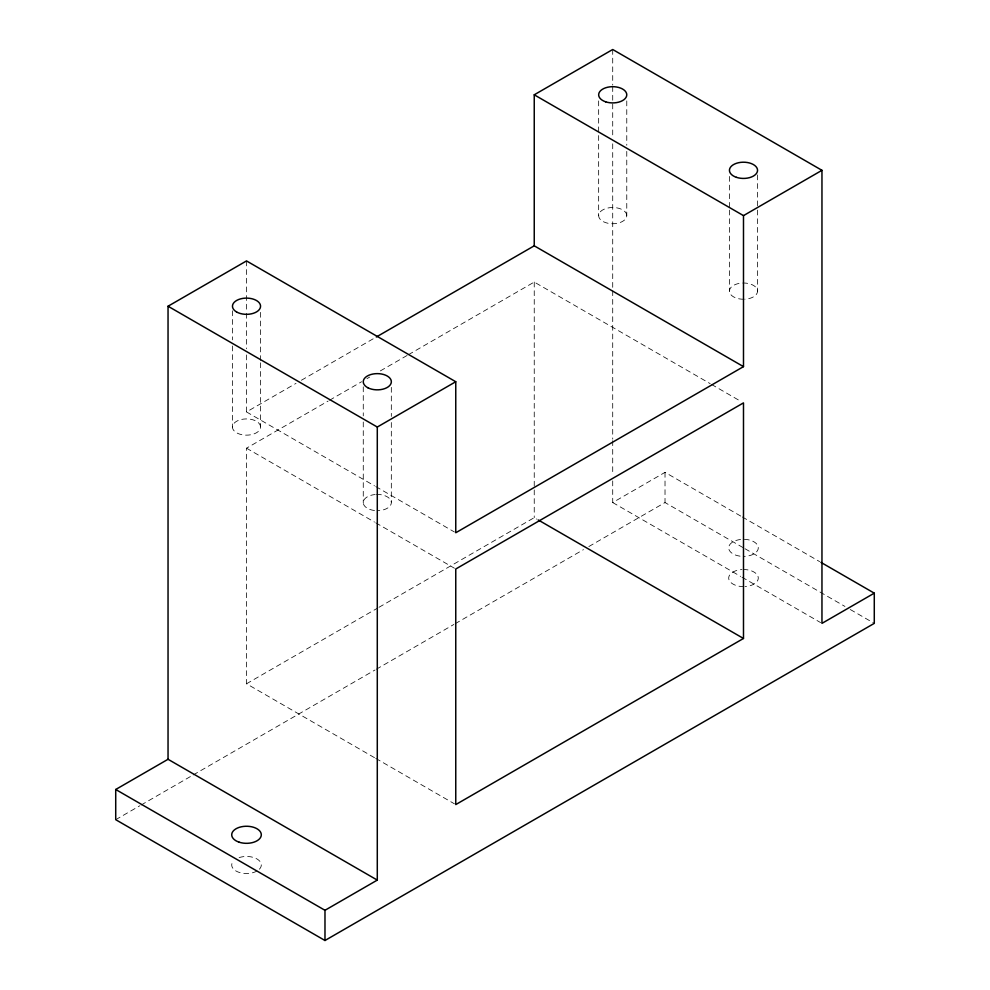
<?xml version="1.0" encoding="UTF-8"?>
<svg xmlns="http://www.w3.org/2000/svg" width="990" height="990" viewBox="0 0 990 990"><rect width="100%" height="100%" fill="white"/><g stroke="black" fill="none" stroke-linecap="round" stroke-linejoin="round"><path stroke-width="0.74" stroke-dasharray="4.95 3.71" d="M246.51 354.927L246.51 411.939L296.022 383.353M301.381 380.259L374.987 337.763M374.468 757.647L246.51 683.768L246.51 448.185L328.148 401.049M329.484 400.282L361.598 381.732M366.956 378.65L369.629 377.103M380.333 370.916L407.1 355.472M408.437 354.692L534.241 282.063L710.164 383.637M246.51 683.768L377.66 608.058M378.997 607.278L534.241 517.659L536.902 519.193M612.711 480.905L612.711 502.549L665.02 472.354L740.99 516.211M115.719 819.683L139.776 805.798M141.112 805.031L191.899 775.702M193.236 774.935L375 669.995M376.336 669.228L453.853 624.467M455.19 623.7L583.494 549.623M588.84 546.542L665.02 502.549L743.663 547.953M711.501 384.417L740.829 401.346M742.327 516.978L819.633 561.615M744.987 548.72L844.953 606.437M850.286 609.518L874.281 623.366M612.711 502.549L740.656 576.428M741.993 577.195L820.623 622.599M246.51 411.939L374.468 485.818M375.792 486.585L454.435 531.989M246.51 448.185L374.468 522.052M375.792 522.831L454.435 568.223M375.792 758.414L454.435 803.818M757.548 174.896L757.548 208.544M757.548 210.078L757.548 291.122M729.432 176.43L729.432 208.544M729.432 210.078L729.432 291.122M665.02 472.354L665.02 502.549M626.769 100.918L626.769 145.27M626.769 151.383L626.769 215.622A14.058 8.118 0 0 1 605.682 222.651A14.058 8.118 0 0 1 605.682 208.593A14.058 8.118 0 0 1 626.769 215.622M612.711 49.5L612.711 85.066M612.711 86.613L612.711 137.635M612.711 143.822L612.711 289.167M612.711 290.714L612.711 439.152M612.711 440.699L612.711 474.717M598.653 100.918L598.653 215.622M534.241 282.063L534.241 488.404M534.241 489.939L534.241 517.659M391.322 387.35L391.322 416.406M391.322 422.52L391.322 502.041A14.058 8.118 0 0 1 378.168 510.654M363.268 386.83L363.268 415.887M363.268 422L363.268 503.056M260.568 312.345L260.568 361.276M260.568 362.81L260.568 427.036A14.058 8.118 0 0 1 239.481 434.065A14.058 8.118 0 0 1 239.481 420.007A14.058 8.118 0 0 1 260.568 427.036M246.51 260.927L246.51 311.776M246.51 313.31L246.51 348.765M232.452 310.81L232.452 339.867M232.452 345.993L232.452 427.036M743.082 569.522A14.801 8.539 0 0 1 758.253 577.455A14.801 8.539 0 0 1 745.185 586.55M743.898 586.6A14.801 8.539 0 0 1 728.727 578.667A14.801 8.539 0 0 1 741.795 569.572M239.11 857.6A14.801 8.539 0 0 1 256.967 858.949A14.801 8.539 0 0 1 259.318 869.27M256.967 871.027A14.801 8.539 0 0 1 237.501 871.769A14.801 8.539 0 0 1 233.69 860.718M744.369 539.327A14.801 8.539 0 0 1 758.291 547.99A14.801 8.539 0 0 1 743.898 556.392M740.062 556.17A14.801 8.539 0 0 1 728.776 546.975A14.801 8.539 0 0 1 743.082 539.315M743.49 299.24A14.058 8.118 0 0 1 731.115 287.273A14.058 8.118 0 0 1 755.234 286.667A14.058 8.118 0 0 1 744.715 299.215M376.423 494.443A14.058 8.118 0 0 1 391.322 502.041M374.505 510.506A14.058 8.118 0 0 1 363.243 502.351A14.058 8.118 0 0 1 375.198 494.53"/><path stroke-width="1.49" d="M168.04 306.232L377.289 427.036L377.289 880.098L168.04 759.28L168.04 306.232L246.51 260.927L455.759 381.732L455.759 532.756L743.49 366.634L743.49 215.622L534.241 94.805L534.241 245.817L743.49 366.634M534.241 94.805L612.711 49.5L821.96 170.317L821.96 623.366L874.281 593.159L874.281 623.366L324.98 940.5L115.719 819.683L115.719 789.488L168.04 759.28M376.324 336.996L534.241 245.817M377.289 427.036L455.759 381.732M743.49 215.622L821.96 170.317M743.49 638.463L455.759 804.585L455.759 569.003L743.49 402.881L743.49 638.463L538.238 519.96M115.719 789.488L324.98 910.293L377.289 880.098M820.957 562.382L874.281 593.159M324.98 910.293L324.98 940.5M736.461 177.346A14.058 8.118 0 0 0 757.548 170.317A14.058 8.118 0 0 0 736.461 163.288A14.058 8.118 0 0 0 736.461 177.346M605.682 101.834A14.058 8.118 0 0 0 626.769 94.805A14.058 8.118 0 0 0 605.682 87.776A14.058 8.118 0 0 0 605.682 101.834M236.573 311.961A14.058 8.118 0 0 0 260.085 308.323A14.058 8.118 0 0 0 242.872 298.386A14.058 8.118 0 0 0 236.573 311.961M367.995 387.82A14.058 8.118 0 0 0 391.075 383.34A14.058 8.118 0 0 0 372.822 374.047A14.058 8.118 0 0 0 367.995 387.82M239.11 842.181A14.801 8.539 0 0 0 261.31 834.793A14.801 8.539 0 0 0 239.11 827.393A14.801 8.539 0 0 0 239.11 842.181"/></g></svg>
